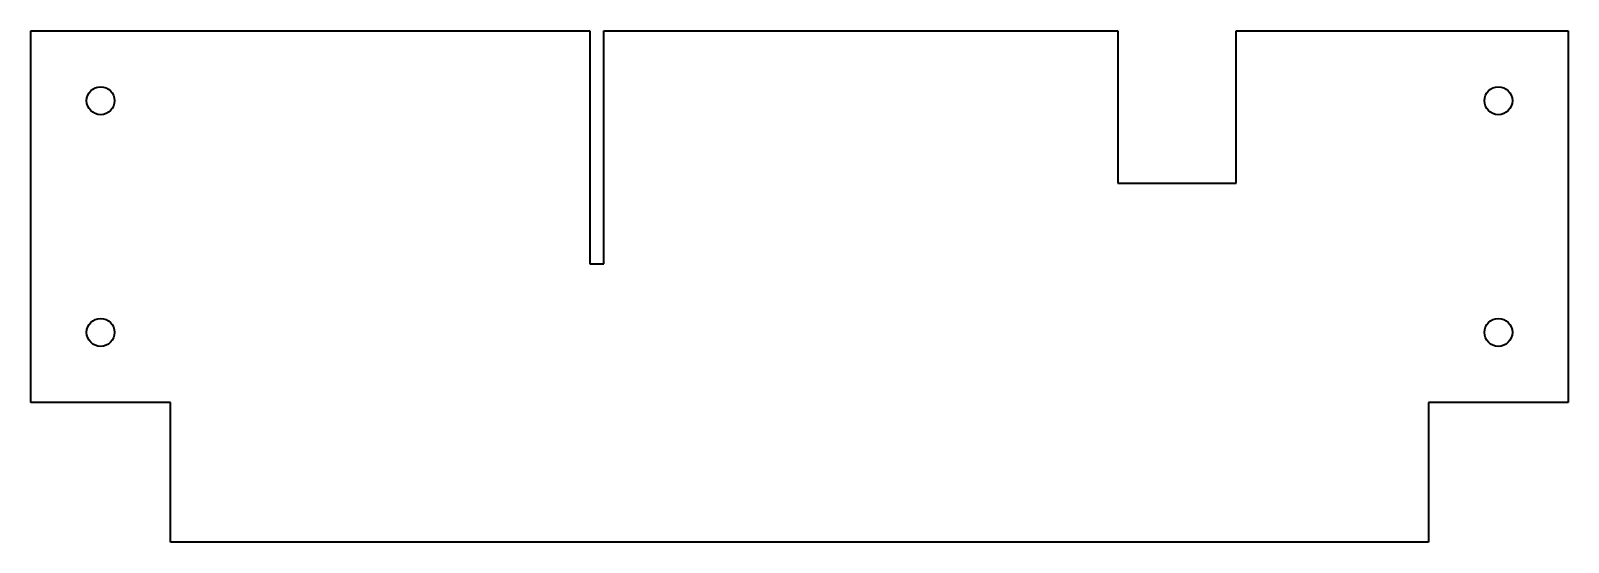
# Model space of a CAD drawing. Extents: x 430 to 760, y 366 to 475.
import ezdxf

# ---------------------------------------------------------------- set-up
doc = ezdxf.new("R2010")
doc.units = 0

msp = doc.modelspace()

# ---------------------------------------------------------------- linework, layer by layer
at = {"color": 7, "lineweight": 35}
for p, q in [((429.5, 475.35), (549.5, 475.35)), ((429.5, 395.65), (429.5, 475.35)), ((549.5, 475.35), (549.5, 425.35)), ((552.5, 475.35), (662.8, 475.35)), ((552.5, 425.35), (552.5, 475.35)), ((662.8, 475.35), (662.8, 442.65)), ((688.2, 475.35), (759.5, 475.35)), ((688.2, 442.65), (688.2, 475.35)), ((759.5, 475.35), (759.5, 395.65)), ((662.8, 442.65), (688.2, 442.65)), ((549.5, 425.35), (552.5, 425.35)), ((459.5, 395.65), (429.5, 395.65)), ((459.5, 365.65), (459.5, 395.65)), ((729.5, 395.65), (729.5, 365.65)), ((759.5, 395.65), (729.5, 395.65)), ((729.5, 365.65), (459.5, 365.65))]:
    msp.add_line(p, q, dxfattribs=at)
for centre in [(444.5, 460.35), (744.5, 460.35), (444.5, 410.65), (744.5, 410.65)]:
    msp.add_circle(centre, 3, dxfattribs=at)

doc.saveas('drawing.dxf')
